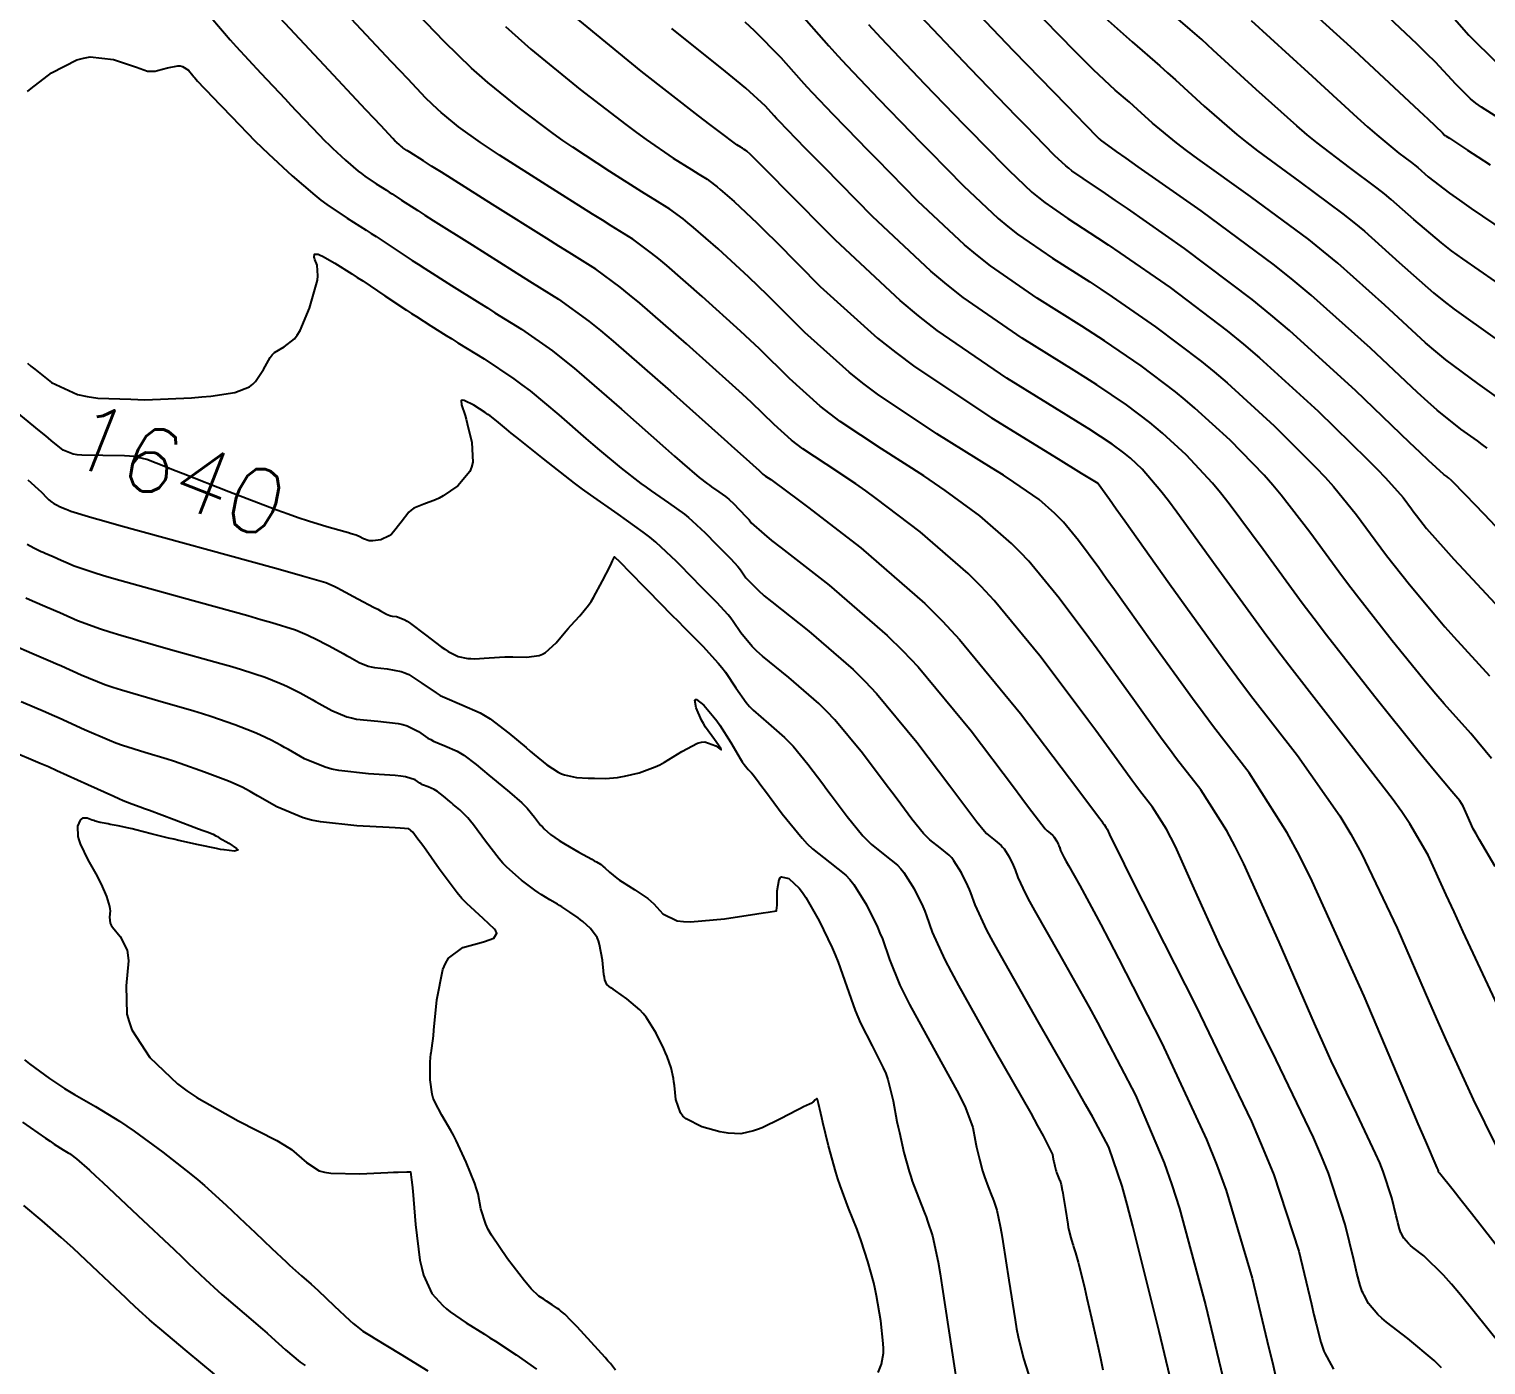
# Model space of a CAD drawing. Header units: metres. Extents: x 837117 to 838479, y 1189012 to 1191015.
# Drawn here: x 837577.7 to 837662.7, y 1189708.6 to 1189786.5 of the extents above; entities that cross this region are included whole.
import ezdxf

# ---------------------------------------------------------------- set-up
doc = ezdxf.new("R2010")
doc.units = ezdxf.units.M
doc.header["$LTSCALE"] = 0.3
doc.layers.add('COTAS 10', color=1, linetype='Continuous')
doc.layers.add('COTAS INT', color=252, linetype='Continuous')
doc.styles.get("Standard").update_dxf_attribs({"font": 'simplex.shx'})

msp = doc.modelspace()

# ---------------------------------------------------------------- linework, layer by layer
at = {"layer": 'COTAS 10'}
for points in [[(837663.963, 1189764.592), (837662.194, 1189765.849), (837660.316, 1189767.247), (837659.74, 1189767.724), (837659.139, 1189768.239), (837656.765, 1189770.421), (837654.022, 1189772.875), (837653.189, 1189773.562), (837652.324, 1189774.251), (837648.931, 1189776.765), (837645.862, 1189778.962), (837645.2, 1189779.452), (837644.621, 1189779.89), (837643.209, 1189781.043), (837642.342, 1189781.836), (837642.106, 1189782.047), (837641.872, 1189782.255), (837641.043, 1189782.972), (837639.777, 1189784.158), (837639.267, 1189784.66), (837638.688, 1189785.238), (837636.024, 1189787.953)], [(837663.79, 1189781.106), (837662.398, 1189781.972), (837662.072, 1189782.212), (837661.771, 1189782.452), (837660.899, 1189783.319), (837659.714, 1189784.591), (837659.216, 1189785.087), (837658.644, 1189785.645), (837655.965, 1189788.177)], [(837663.566, 1189709.737), (837661.172, 1189712.713), (837660.65, 1189713.328), (837660.19, 1189713.851), (837659.036, 1189714.987), (837658.398, 1189715.476), (837658.262, 1189715.593), (837658.145, 1189715.701), (837657.87, 1189716.023), (837657.735, 1189716.269), (837657.705, 1189716.329), (837657.679, 1189716.385), (837657.615, 1189716.559), (837657.522, 1189716.928), (837657.479, 1189717.109), (837657.427, 1189717.322), (837657.175, 1189718.375), (837656.676, 1189719.9), (837656.468, 1189720.411), (837656.231, 1189720.962), (837655.123, 1189723.27), (837653.637, 1189726.362), (837653.161, 1189727.406), (837652.657, 1189728.531), (837650.603, 1189733.27), (837648.54, 1189737.839), (837648.031, 1189738.856), (837647.549, 1189739.766), (837646.028, 1189742.155), (837644.616, 1189743.978), (837644.201, 1189744.531), (837643.776, 1189745.105), (837642.155, 1189747.349), (837640.456, 1189749.716), (837639.982, 1189750.367), (837639.506, 1189751.016), (837637.772, 1189753.343), (837635.999, 1189755.488), (837635.499, 1189756.022), (837634.994, 1189756.53), (837633.135, 1189758.149), (837631.108, 1189759.627), (837630.497, 1189760.047), (837629.865, 1189760.471), (837627.402, 1189762.039), (837624.996, 1189763.641), (837624.4, 1189764.087), (837623.833, 1189764.533), (837622.039, 1189766.15), (837620.287, 1189767.872), (837619.747, 1189768.384), (837619.183, 1189768.911), (837616.948, 1189770.94), (837614.873, 1189772.745), (837614.409, 1189773.132), (837613.993, 1189773.468), (837612.894, 1189774.273), (837611.641, 1189775.054), (837611.128, 1189775.375), (837610.544, 1189775.741), (837607.837, 1189777.445), (837605.12, 1189779.181), (837604.53, 1189779.568), (837604.011, 1189779.915), (837602.72, 1189780.829), (837601.924, 1189781.481), (837601.716, 1189781.663), (837601.514, 1189781.845), (837600.829, 1189782.506), (837599.764, 1189783.619), (837599.322, 1189784.085), (837598.817, 1189784.62), (837596.461, 1189787.123)], [(837662.984, 1189743.982), (837661.778, 1189745.444), (837660.227, 1189747.174), (837659.742, 1189747.741), (837659.232, 1189748.348), (837657.19, 1189750.857), (837655.115, 1189753.507), (837654.585, 1189754.202), (837654.074, 1189754.88), (837652.388, 1189757.19), (837650.727, 1189759.351), (837650.231, 1189759.934), (837649.72, 1189760.512), (837647.745, 1189762.547), (837645.685, 1189764.427), (837645.121, 1189764.906), (837644.558, 1189765.368), (837642.547, 1189766.887), (837640.405, 1189768.345), (837639.76, 1189768.768), (837639.092, 1189769.2), (837636.492, 1189770.831), (837633.752, 1189772.724), (837632.997, 1189773.322), (837632.243, 1189773.952), (837629.53, 1189776.492), (837627.126, 1189778.938), (837626.567, 1189779.508), (837626.053, 1189780.033), (837624.581, 1189781.542), (837623.402, 1189782.785), (837623.073, 1189783.142), (837622.743, 1189783.505), (837621.542, 1189784.859), (837619.995, 1189786.426), (837619.447, 1189786.923)], [(837645.051, 1189704.472), (837643.593, 1189710.563), (837642.073, 1189716.709), (837641.738, 1189717.971), (837641.44, 1189719.042), (837640.672, 1189721.32), (837639.722, 1189723.067), (837639.309, 1189723.802), (837638.831, 1189724.647), (837636.563, 1189728.608), (837634.358, 1189732.501), (837633.92, 1189733.302), (837633.556, 1189733.984), (837632.863, 1189735.449), (837632.617, 1189736.153), (837632.535, 1189736.355), (837632.446, 1189736.56), (837632.075, 1189737.326), (837631.632, 1189738.027), (837631.498, 1189738.191), (837631.359, 1189738.342), (837630.816, 1189738.779), (837630.215, 1189739.249), (837630.04, 1189739.42), (837629.861, 1189739.61), (837629.181, 1189740.443), (837628.308, 1189741.614), (837628.007, 1189742.016), (837627.68, 1189742.451), (837626.286, 1189744.303), (837624.676, 1189746.241), (837624.214, 1189746.73), (837623.744, 1189747.199), (837621.987, 1189748.719), (837620.462, 1189749.962), (837620.138, 1189750.254), (837619.858, 1189750.525), (837619.201, 1189751.319), (837618.755, 1189751.984), (837618.607, 1189752.175), (837618.448, 1189752.368), (837617.788, 1189753.086), (837616.983, 1189753.9), (837616.734, 1189754.153), (837616.473, 1189754.419), (837615.436, 1189755.479), (837614.239, 1189756.597), (837613.878, 1189756.898), (837613.503, 1189757.195), (837612.041, 1189758.241), (837610.431, 1189759.356), (837609.963, 1189759.698), (837609.485, 1189760.054), (837607.677, 1189761.457), (837606.12, 1189762.708), (837605.799, 1189762.968), (837605.526, 1189763.189), (837604.941, 1189763.677), (837604.573, 1189763.964), (837604.437, 1189764.059), (837604.287, 1189764.161), (837603.621, 1189764.585), (837603.047, 1189764.872), (837602.954, 1189764.888), (837602.889, 1189764.876), (837602.894, 1189764.604), (837603.105, 1189763.993), (837603.17, 1189763.769), (837603.238, 1189763.519), (837603.507, 1189762.418), (837603.558, 1189761.265), (837603.488, 1189760.984), (837603.381, 1189760.719), (837602.693, 1189759.899), (837601.825, 1189759.301), (837601.605, 1189759.175), (837601.393, 1189759.067), (837600.704, 1189758.822), (837600.115, 1189758.582), (837599.967, 1189758.477), (837599.826, 1189758.355), (837599.372, 1189757.776), (837598.942, 1189757.2), (837598.817, 1189757.079), (837598.688, 1189756.976), (837598.201, 1189756.745), (837597.737, 1189756.68), (837597.623, 1189756.681), (837597.515, 1189756.69), (837597.178, 1189756.795), (837596.933, 1189756.926), (837596.883, 1189756.952), (837596.84, 1189756.974), (837596.751, 1189757.017), (837596.465, 1189757.098), (837596.299, 1189757.144), (837596.094, 1189757.201), (837595.04, 1189757.49), (837593.973, 1189757.831), (837593.372, 1189758.022), (837592.781, 1189758.231), (837592.134, 1189758.467), (837589.329, 1189759.543), (837586.665, 1189760.593), (837586.107, 1189760.813), (837585.627, 1189761.001), (837584.54, 1189761.424), (837583.794, 1189761.593), (837583.528, 1189761.621), (837583.236, 1189761.642), (837581.969, 1189761.651), (837580.742, 1189761.673), (837580.476, 1189761.703), (837580.242, 1189761.743), (837579.663, 1189761.97), (837578.956, 1189762.541), (837578.642, 1189762.797), (837578.276, 1189763.096), (837576.525, 1189764.53)], [(837611.894, 1189708.323), (837611.584, 1189708.703), (837611.442, 1189708.867), (837611.275, 1189709.057), (837610.467, 1189709.953), (837609.641, 1189710.848), (837609.463, 1189711.037), (837609.307, 1189711.2), (837608.925, 1189711.575), (837608.668, 1189711.787), (837608.59, 1189711.847), (837608.509, 1189711.908), (837608.192, 1189712.131), (837607.868, 1189712.346), (837607.783, 1189712.401), (837607.699, 1189712.454), (837607.413, 1189712.631), (837606.966, 1189713.065), (837606.782, 1189713.28), (837606.571, 1189713.536), (837605.588, 1189714.806), (837604.648, 1189716.19), (837604.463, 1189716.519), (837604.311, 1189716.825), (837604.037, 1189717.731), (837603.869, 1189718.606), (837603.785, 1189718.891), (837603.684, 1189719.196), (837603.181, 1189720.452), (837602.591, 1189721.709), (837602.434, 1189722.014), (837602.28, 1189722.301), (837601.75, 1189723.181), (837601.336, 1189723.961), (837601.256, 1189724.185), (837601.192, 1189724.411), (837601.082, 1189725.256), (837601.077, 1189725.982), (837601.077, 1189726.134), (837601.078, 1189726.265), (837601.09, 1189726.562), (837601.11, 1189726.721), (837601.117, 1189726.765), (837601.125, 1189726.809), (837601.158, 1189726.969), (837601.227, 1189727.517), (837601.258, 1189727.806), (837601.293, 1189728.154), (837601.464, 1189729.907), (837601.819, 1189731.678), (837601.971, 1189732.038), (837602.146, 1189732.341), (837602.971, 1189732.965), (837603.842, 1189733.204), (837604.047, 1189733.265), (837604.235, 1189733.324), (837604.783, 1189733.516), (837604.957, 1189733.797), (837604.911, 1189733.912), (837604.823, 1189734.043), (837604.162, 1189734.649), (837603.203, 1189735.526), (837602.926, 1189735.828), (837602.645, 1189736.155), (837601.59, 1189737.55), (837600.694, 1189738.828), (837600.513, 1189739.081), (837600.361, 1189739.292), (837600.056, 1189739.691), (837599.951, 1189739.791), (837599.926, 1189739.813), (837599.903, 1189739.832), (837599.833, 1189739.88), (837599.332, 1189739.925), (837599.037, 1189739.943), (837598.674, 1189739.963), (837596.8, 1189740.054), (837594.675, 1189740.29), (837594.155, 1189740.4), (837593.663, 1189740.531), (837592.133, 1189741.168), (837591.007, 1189741.81), (837590.771, 1189741.944), (837590.568, 1189742.059), (837590.106, 1189742.316), (837589.619, 1189742.532), (837589.399, 1189742.621), (837589.143, 1189742.722), (837587.912, 1189743.194), (837586.484, 1189743.706), (837586.103, 1189743.834), (837585.728, 1189743.955), (837584.428, 1189744.34), (837583.122, 1189744.753), (837582.744, 1189744.891), (837582.358, 1189745.04), (837580.907, 1189745.663), (837579.429, 1189746.333), (837579.027, 1189746.51), (837578.627, 1189746.685), (837577.209, 1189747.286)]]:
    msp.add_lwpolyline(points, dxfattribs=at)
at = {"layer": 'COTAS INT'}
for points in [[(837662.73, 1189762.08), (837662.448, 1189762.302), (837662.17, 1189762.514), (837661.201, 1189763.203), (837659.819, 1189764.308), (837659.281, 1189764.783), (837658.674, 1189765.332), (837655.922, 1189767.923), (837652.464, 1189771.017), (837651.413, 1189771.883), (837650.322, 1189772.752), (837646.044, 1189775.922), (837642.382, 1189778.499), (837641.679, 1189778.995), (837641.111, 1189779.397), (837640.182, 1189780.059), (837640.133, 1189780.104), (837640.119, 1189780.116), (837640.106, 1189780.128), (837640.059, 1189780.168), (837639.275, 1189780.969), (837638.797, 1189781.46), (837638.205, 1189782.068), (837635.128, 1189785.237), (837631.41, 1189789.145)], [(837664.179, 1189771.143), (837661.31, 1189773.126), (837660.658, 1189773.604), (837660.068, 1189774.052), (837658.452, 1189775.417), (837657.14, 1189776.591), (837656.741, 1189776.919), (837656.327, 1189777.249), (837654.703, 1189778.452), (837652.821, 1189779.889), (837652.243, 1189780.366), (837651.641, 1189780.878), (837649.263, 1189783.012), (837646.761, 1189785.301), (837646.081, 1189785.91), (837645.405, 1189786.508), (837643.012, 1189788.581)], [(837651.055, 1189788.881), (837654.98, 1189785.294), (837658.161, 1189782.33), (837658.777, 1189781.754), (837659.277, 1189781.284), (837660.127, 1189780.47), (837660.251, 1189780.347), (837660.293, 1189780.313), (837660.34, 1189780.279), (837660.537, 1189780.157), (837661.597, 1189779.47), (837662.187, 1189779.08), (837662.906, 1189778.604)], [(837622.438, 1189787.684), (837624.337, 1189785.542), (837624.859, 1189784.969), (837625.379, 1189784.405), (837627.244, 1189782.438), (837629.13, 1189780.501), (837629.664, 1189779.955), (837630.202, 1189779.405), (837632.188, 1189777.382), (837634.212, 1189775.487), (837634.774, 1189775.017), (837635.338, 1189774.571), (837637.382, 1189773.158), (837639.551, 1189771.781), (837640.193, 1189771.357), (837640.854, 1189770.915), (837643.391, 1189769.167), (837646.068, 1189767.145), (837646.816, 1189766.53), (837647.568, 1189765.892), (837650.31, 1189763.391), (837652.728, 1189760.979), (837653.276, 1189760.397), (837653.77, 1189759.853), (837655.116, 1189758.197), (837656.198, 1189756.715), (837656.526, 1189756.28), (837656.866, 1189755.834), (837658.197, 1189754.134), (837659.774, 1189752.241), (837660.269, 1189751.674), (837660.789, 1189751.088), (837662.878, 1189748.815)], [(837665.529, 1189755.08), (837662.575, 1189758.211), (837661.995, 1189758.822), (837661.519, 1189759.323), (837660.657, 1189760.208), (837660.474, 1189760.361), (837660.425, 1189760.4), (837660.377, 1189760.436), (837660.208, 1189760.556), (837659.322, 1189761.369), (837658.822, 1189761.843), (837658.21, 1189762.425), (837655.078, 1189765.425), (837651.199, 1189768.952), (837650.117, 1189769.866), (837649.031, 1189770.753), (837645.078, 1189773.727), (837641.751, 1189776.056), (837641.06, 1189776.534), (837640.469, 1189776.941), (837639.163, 1189777.812), (837638.509, 1189778.264), (837638.329, 1189778.407), (837638.149, 1189778.557), (837637.502, 1189779.163), (837636.353, 1189780.339), (837635.857, 1189780.849), (837635.284, 1189781.438), (837632.571, 1189784.231), (837629.334, 1189787.643)], [(837660.151, 1189787.898), (837661.671, 1189786.167), (837663.291, 1189784.557)], [(837588.042, 1189787.494), (837589.073, 1189786.283), (837589.405, 1189785.908), (837589.757, 1189785.516), (837591.195, 1189783.958), (837592.608, 1189782.455), (837592.944, 1189782.098), (837593.256, 1189781.767), (837594.185, 1189780.785), (837594.955, 1189779.996), (837595.167, 1189779.787), (837595.379, 1189779.582), (837596.14, 1189778.875), (837596.874, 1189778.25), (837597.068, 1189778.098), (837597.259, 1189777.954), (837597.915, 1189777.508), (837598.527, 1189777.125), (837598.69, 1189777.022), (837598.849, 1189776.919), (837599.401, 1189776.556), (837600.356, 1189775.938), (837600.77, 1189775.674), (837601.248, 1189775.37), (837603.514, 1189773.937), (837605.924, 1189772.423), (837606.492, 1189772.067), (837607.018, 1189771.738), (837608.561, 1189770.782), (837610.331, 1189769.486), (837611, 1189768.944), (837611.746, 1189768.322), (837615.088, 1189765.415), (837618.221, 1189762.62), (837618.836, 1189762.069), (837619.342, 1189761.615), (837620.258, 1189760.779), (837620.485, 1189760.574), (837620.557, 1189760.518), (837620.633, 1189760.461), (837620.937, 1189760.258), (837621.945, 1189759.525), (837622.464, 1189759.134), (837623.086, 1189758.662), (837626.201, 1189756.279), (837629.937, 1189753.025), (837630.952, 1189752.004), (837631.958, 1189750.93), (837635.521, 1189746.619), (837638.364, 1189742.848), (837638.916, 1189742.115), (837639.365, 1189741.517), (837640.141, 1189740.481), (837640.247, 1189740.334), (837640.275, 1189740.296), (837640.302, 1189740.26), (837640.394, 1189740.141), (837640.494, 1189739.985), (837640.525, 1189739.925), (837640.559, 1189739.859), (837640.694, 1189739.56), (837641.557, 1189737.817), (837642.05, 1189736.84), (837642.653, 1189735.648), (837645.745, 1189729.56), (837648.983, 1189722.811), (837649.677, 1189721.203), (837650.283, 1189719.708), (837651.742, 1189715.25), (837652.479, 1189712.173), (837652.63, 1189711.548), (837652.758, 1189711.022), (837653.029, 1189709.941), (837653.216, 1189709.434), (837653.292, 1189709.269), (837653.378, 1189709.095), (837653.774, 1189708.376)], [(837660.076, 1189708.445), (837659.637, 1189708.879), (837658.109, 1189710.166), (837656.857, 1189711.126), (837656.592, 1189711.355), (837656.361, 1189711.567), (837655.822, 1189712.2), (837655.556, 1189712.682), (837655.499, 1189712.799), (837655.448, 1189712.91), (837655.322, 1189713.25), (837655.14, 1189713.975), (837655.054, 1189714.328), (837654.953, 1189714.748), (837654.459, 1189716.813), (837653.48, 1189719.804), (837653.073, 1189720.807), (837652.607, 1189721.886), (837650.434, 1189726.415), (837648.145, 1189731.005), (837647.606, 1189732.123), (837647.107, 1189733.174), (837645.648, 1189736.415), (837644.55, 1189738.849), (837644.278, 1189739.391), (837644.021, 1189739.875), (837643.211, 1189741.148), (837642.459, 1189742.119), (837642.238, 1189742.414), (837642.011, 1189742.719), (837641.148, 1189743.915), (837639.911, 1189745.617), (837639.449, 1189746.241), (837638.935, 1189746.932), (837636.647, 1189749.981), (837633.979, 1189753.209), (837633.225, 1189754.013), (837632.465, 1189754.777), (837629.668, 1189757.214), (837627.097, 1189759.145), (837626.48, 1189759.591), (837625.905, 1189759.998), (837624.17, 1189761.149), (837622.814, 1189762.051), (837622.478, 1189762.302), (837622.159, 1189762.553), (837621.149, 1189763.465), (837619.815, 1189764.743), (837619.292, 1189765.226), (837618.702, 1189765.765), (837616.018, 1189768.177), (837613.309, 1189770.534), (837612.704, 1189771.038), (837612.162, 1189771.477), (837610.728, 1189772.527), (837609.183, 1189773.489), (837608.571, 1189773.872), (837607.879, 1189774.306), (837604.717, 1189776.295), (837601.736, 1189778.174), (837601.159, 1189778.539), (837600.689, 1189778.836), (837599.886, 1189779.345), (837599.781, 1189779.414), (837599.751, 1189779.433), (837599.72, 1189779.453), (837599.603, 1189779.526), (837599.478, 1189779.611), (837599.442, 1189779.638), (837599.405, 1189779.667), (837599.266, 1189779.786), (837599.121, 1189779.92), (837599.08, 1189779.959), (837599.04, 1189779.999), (837598.893, 1189780.149), (837598.189, 1189780.898), (837597.797, 1189781.316), (837597.319, 1189781.824), (837594.881, 1189784.419), (837592.327, 1189787.161)], [(837664.934, 1189713.474), (837661.821, 1189717.45), (837661.224, 1189718.211), (837660.743, 1189718.823), (837659.963, 1189719.807), (837659.938, 1189719.826), (837659.933, 1189719.83), (837659.929, 1189719.835), (837659.918, 1189719.847), (837659.911, 1189719.861), (837659.908, 1189719.868), (837659.905, 1189719.882), (837659.903, 1189719.889), (837659.901, 1189719.897), (837659.891, 1189719.938), (837659.872, 1189719.996), (837659.864, 1189720.016), (837659.855, 1189720.037), (837659.812, 1189720.126), (837659.13, 1189721.719), (837658.717, 1189722.689), (837658.207, 1189723.888), (837655.557, 1189730.126), (837652.531, 1189736.83), (837651.784, 1189738.322), (837651.076, 1189739.657), (837648.845, 1189743.162), (837646.773, 1189745.837), (837646.164, 1189746.649), (837645.54, 1189747.49), (837643.162, 1189750.783), (837641.001, 1189753.816), (837640.515, 1189754.494), (837640.077, 1189755.1), (837638.897, 1189756.705), (837638.02, 1189757.767), (837637.772, 1189758.031), (837637.522, 1189758.283), (837636.602, 1189759.084), (837635.119, 1189760.11), (837634.514, 1189760.503), (837633.825, 1189760.944), (837630.635, 1189762.93), (837627.178, 1189765.231), (837626.321, 1189765.871), (837625.507, 1189766.512), (837622.93, 1189768.836), (837620.759, 1189771.001), (837620.202, 1189771.541), (837619.664, 1189772.056), (837617.879, 1189773.702), (837616.436, 1189774.957), (837616.114, 1189775.226), (837615.825, 1189775.46), (837615.06, 1189776.019), (837614.189, 1189776.562), (837613.833, 1189776.785), (837613.427, 1189777.04), (837611.545, 1189778.224), (837609.394, 1189779.636), (837608.819, 1189780.034), (837608.252, 1189780.436), (837606.276, 1189781.912), (837604.439, 1189783.417), (837603.959, 1189783.836), (837603.492, 1189784.256), (837601.912, 1189785.783), (837600.308, 1189787.442)], [(837605.471, 1189786.668), (837606.202, 1189786.009), (837606.953, 1189785.353), (837609.831, 1189782.996), (837612.492, 1189780.956), (837613.107, 1189780.5), (837613.668, 1189780.09), (837615.253, 1189779.003), (837616.31, 1189778.338), (837616.538, 1189778.195), (837616.738, 1189778.07), (837617.227, 1189777.765), (837617.656, 1189777.451), (837617.818, 1189777.32), (837617.999, 1189777.169), (837618.809, 1189776.464), (837620.145, 1189775.201), (837620.657, 1189774.699), (837621.232, 1189774.13), (837623.82, 1189771.522), (837627.174, 1189768.496), (837628.23, 1189767.663), (837629.342, 1189766.832), (837633.82, 1189763.849), (837637.715, 1189761.459), (837639.059, 1189760.634), (837640.017, 1189760.046), (837640.03, 1189760.036), (837640.034, 1189760.032), (837640.038, 1189760.029), (837640.051, 1189760.017), (837640.696, 1189759.112), (837641.098, 1189758.547), (837641.597, 1189757.844), (837644.204, 1189754.169), (837647.317, 1189749.858), (837648.136, 1189748.754), (837648.935, 1189747.689), (837651.662, 1189744.169), (837654.14, 1189740.638), (837654.782, 1189739.566), (837655.405, 1189738.453), (837657.493, 1189734.094), (837659.366, 1189729.746), (837659.853, 1189728.641), (837660.326, 1189727.578), (837661.918, 1189724.094), (837663.258, 1189721.375)], [(837663.916, 1189728.358), (837661.343, 1189733.874), (837660.805, 1189735.037), (837660.343, 1189736.043), (837659.303, 1189738.358), (837658.231, 1189740.186), (837657.749, 1189740.884), (837657.185, 1189741.664), (837654.479, 1189745.176), (837651.356, 1189749.176), (837650.529, 1189750.264), (837649.719, 1189751.344), (837646.932, 1189755.176), (837644.64, 1189758.346), (837644.143, 1189759.009), (837643.704, 1189759.579), (837642.616, 1189760.86), (837641.92, 1189761.495), (837641.729, 1189761.657), (837641.54, 1189761.813), (837640.86, 1189762.326), (837639.507, 1189763.205), (837638.893, 1189763.591), (837638.174, 1189764.04), (837634.711, 1189766.176), (837630.657, 1189768.954), (837629.566, 1189769.807), (837628.488, 1189770.696), (837624.711, 1189774.208), (837621.704, 1189777.258), (837621.113, 1189777.856), (837620.626, 1189778.347), (837619.739, 1189779.227), (837619.562, 1189779.381), (837619.523, 1189779.414), (837619.487, 1189779.442), (837619.393, 1189779.511), (837619.286, 1189779.578), (837619.243, 1189779.605), (837619.193, 1189779.636), (837618.962, 1189779.782), (837617.942, 1189780.545), (837617.395, 1189780.965), (837616.733, 1189781.477), (837613.387, 1189784.079), (837609.468, 1189787.289)], [(837626.645, 1189786.796), (837627.357, 1189786.024), (837629.907, 1189783.335), (837632.207, 1189780.97), (837632.76, 1189780.402), (837633.278, 1189779.872), (837634.845, 1189778.272), (837636.181, 1189777.022), (837636.552, 1189776.712), (837636.924, 1189776.418), (837638.272, 1189775.485), (837640.01, 1189774.361), (837640.627, 1189773.946), (837641.303, 1189773.485), (837644.235, 1189771.447), (837647.577, 1189768.922), (837648.512, 1189768.155), (837649.451, 1189767.358), (837652.875, 1189764.235), (837655.736, 1189761.446), (837656.32, 1189760.86), (837656.814, 1189760.355), (837657.845, 1189759.204), (837658.322, 1189758.55), (837658.467, 1189758.358), (837658.617, 1189758.161), (837659.204, 1189757.411), (837660.316, 1189756.134), (837660.796, 1189755.606), (837661.351, 1189755.001), (837663.979, 1189752.186)], [(837640.278, 1189787.347), (837642.028, 1189785.776), (837643.639, 1189784.381), (837644.093, 1189783.979), (837644.552, 1189783.568), (837646.236, 1189782.028), (837648.131, 1189780.384), (837648.722, 1189779.909), (837649.341, 1189779.426), (837651.817, 1189777.609), (837654.325, 1189775.75), (837654.965, 1189775.24), (837655.581, 1189774.733), (837657.609, 1189772.919), (837659.603, 1189771.145), (837660.199, 1189770.664), (837660.813, 1189770.186), (837663.186, 1189768.496)], [(837648.97, 1189787.033), (837652.29, 1189783.996), (837655.151, 1189781.371), (837655.764, 1189780.823), (837656.3, 1189780.352), (837657.59, 1189779.296), (837658.329, 1189778.748), (837658.517, 1189778.598), (837658.698, 1189778.449), (837659.296, 1189777.914), (837660.532, 1189776.959), (837661.117, 1189776.545), (837661.806, 1189776.065), (837665.171, 1189773.79)], [(837663.205, 1189737.688), (837662.279, 1189739.248), (837662.087, 1189739.591), (837661.924, 1189739.896), (837661.57, 1189740.677), (837661.33, 1189741.214), (837661.239, 1189741.364), (837661.136, 1189741.516), (837660.677, 1189742.073), (837659.665, 1189743.26), (837659.215, 1189743.809), (837658.691, 1189744.454), (837656.183, 1189747.579), (837653.364, 1189751.18), (837652.644, 1189752.124), (837651.95, 1189753.045), (837649.66, 1189756.183), (837647.684, 1189758.848), (837647.187, 1189759.472), (837646.712, 1189760.046), (837645.181, 1189761.704), (837643.803, 1189762.961), (837643.425, 1189763.281), (837643.049, 1189763.59), (837641.704, 1189764.606), (837639.956, 1189765.775), (837639.326, 1189766.18), (837638.633, 1189766.62), (837635.601, 1189768.503), (837632.167, 1189770.878), (837631.22, 1189771.627), (837630.274, 1189772.417), (837626.873, 1189775.601), (837624.051, 1189778.471), (837623.47, 1189779.062), (837622.976, 1189779.564), (837621.918, 1189780.645), (837621.424, 1189781.166), (837621.286, 1189781.315), (837621.148, 1189781.467), (837620.645, 1189782.034), (837619.497, 1189783.081), (837618.952, 1189783.535), (837618.308, 1189784.06), (837615.163, 1189786.551)], [(837577.575, 1189782.88), (837577.788, 1189783.071), (837578.977, 1189783.967), (837580.459, 1189784.729), (837580.856, 1189784.837), (837581.246, 1189784.899), (837582.607, 1189784.747), (837583.716, 1189784.374), (837583.947, 1189784.296), (837584.146, 1189784.229), (837584.591, 1189784.081), (837584.909, 1189784.063), (837585.028, 1189784.079), (837585.161, 1189784.104), (837585.751, 1189784.27), (837586.351, 1189784.384), (837586.489, 1189784.377), (837586.615, 1189784.352), (837586.972, 1189784.123), (837587.223, 1189783.821), (837587.283, 1189783.75), (837587.34, 1189783.685), (837587.509, 1189783.496), (837587.897, 1189783.085), (837588.092, 1189782.88), (837588.324, 1189782.635), (837589.476, 1189781.42), (837590.87, 1189779.993), (837591.254, 1189779.615), (837591.637, 1189779.244), (837593.015, 1189777.963), (837594.343, 1189776.834), (837594.694, 1189776.558), (837595.039, 1189776.297), (837596.227, 1189775.49), (837597.334, 1189774.798), (837597.629, 1189774.61), (837597.918, 1189774.424), (837598.917, 1189773.767), (837600.024, 1189773.039), (837600.381, 1189772.808), (837600.76, 1189772.565), (837602.311, 1189771.58), (837603.968, 1189770.54), (837604.414, 1189770.262), (837604.854, 1189769.988), (837606.395, 1189769.036), (837608.204, 1189767.757), (837608.813, 1189767.279), (837609.47, 1189766.745), (837612.23, 1189764.369), (837614.792, 1189762.096), (837615.323, 1189761.629), (837615.777, 1189761.232), (837616.772, 1189760.382), (837617.245, 1189760.014), (837617.37, 1189759.921), (837617.493, 1189759.831), (837617.915, 1189759.539), (837618.298, 1189759.265), (837618.396, 1189759.187), (837618.491, 1189759.108), (837618.804, 1189758.816), (837619.076, 1189758.538), (837619.144, 1189758.468), (837619.21, 1189758.402), (837619.42, 1189758.188), (837619.594, 1189758), (837619.635, 1189757.95), (837619.674, 1189757.9), (837619.791, 1189757.726), (837620.551, 1189757.066), (837620.995, 1189756.71), (837621.54, 1189756.279), (837624.355, 1189754.098), (837627.739, 1189751.169), (837628.643, 1189750.267), (837629.534, 1189749.325), (837632.634, 1189745.593), (837635.095, 1189742.329), (837635.583, 1189741.681), (837635.987, 1189741.145), (837636.747, 1189740.133), (837636.951, 1189739.883), (837637.005, 1189739.826), (837637.058, 1189739.774), (837637.238, 1189739.633), (837637.402, 1189739.502), (837637.444, 1189739.456), (837637.484, 1189739.407), (837637.617, 1189739.196), (837637.729, 1189738.966), (837637.755, 1189738.904), (837637.78, 1189738.843), (837637.854, 1189738.632), (837638.062, 1189738.191), (837638.172, 1189737.986), (837638.304, 1189737.745), (837638.967, 1189736.574), (837640.194, 1189734.311), (837640.682, 1189733.381), (837641.234, 1189732.32), (837643.761, 1189727.39), (837646.36, 1189721.768), (837646.957, 1189720.27), (837647.502, 1189718.797), (837649.026, 1189713.688), (837650.005, 1189709.599), (837650.206, 1189708.768), (837650.376, 1189708.068)], [(837577.576, 1189767.034), (837577.781, 1189766.869), (837578.007, 1189766.689), (837578.988, 1189765.91), (837580.497, 1189765.221), (837581.056, 1189765.098), (837581.676, 1189765.004), (837583.607, 1189764.936), (837584.421, 1189764.907), (837587.14, 1189765.028), (837587.743, 1189765.072), (837588.28, 1189765.119), (837589.679, 1189765.324), (837590.527, 1189765.672), (837590.718, 1189765.81), (837590.889, 1189765.966), (837591.346, 1189766.677), (837591.733, 1189767.382), (837591.86, 1189767.534), (837591.996, 1189767.666), (837592.559, 1189767.989), (837593.162, 1189768.458), (837593.323, 1189768.684), (837593.482, 1189768.951), (837594.035, 1189770.26), (837594.431, 1189771.604), (837594.491, 1189771.893), (837594.529, 1189772.146), (837594.487, 1189772.757), (837594.35, 1189773.085), (837594.329, 1189773.159), (837594.314, 1189773.225), (837594.32, 1189773.402), (837594.535, 1189773.398), (837594.653, 1189773.351), (837594.795, 1189773.283), (837595.518, 1189772.869), (837596.504, 1189772.247), (837596.813, 1189772.048), (837597.136, 1189771.837), (837598.432, 1189770.979), (837599.691, 1189770.141), (837599.992, 1189769.943), (837600.271, 1189769.76), (837601.108, 1189769.222), (837602.013, 1189768.657), (837602.336, 1189768.457), (837602.689, 1189768.238), (837604.228, 1189767.29), (837605.957, 1189766.137), (837606.43, 1189765.789), (837606.902, 1189765.428), (837608.585, 1189764.023), (837610.159, 1189762.643), (837610.561, 1189762.298), (837610.948, 1189761.97), (837612.224, 1189760.92), (837613.365, 1189760.034), (837613.667, 1189759.809), (837613.962, 1189759.594), (837614.978, 1189758.89), (837615.901, 1189758.23), (837616.137, 1189758.042), (837616.365, 1189757.852), (837617.12, 1189757.148), (837617.774, 1189756.478), (837617.939, 1189756.311), (837618.096, 1189756.151), (837618.604, 1189755.637), (837619.021, 1189755.184), (837619.121, 1189755.062), (837619.214, 1189754.942), (837619.496, 1189754.522), (837620.204, 1189753.796), (837620.567, 1189753.482), (837621.001, 1189753.121), (837623.171, 1189751.409), (837625.741, 1189749.184), (837626.429, 1189748.499), (837627.105, 1189747.783), (837629.46, 1189744.948), (837631.388, 1189742.39), (837631.795, 1189741.848), (837632.148, 1189741.379), (837632.964, 1189740.288), (837633.406, 1189739.746), (837633.522, 1189739.623), (837633.636, 1189739.511), (837634.027, 1189739.206), (837634.38, 1189738.922), (837634.471, 1189738.824), (837634.558, 1189738.717), (837634.846, 1189738.261), (837635.087, 1189737.763), (837635.145, 1189737.63), (837635.199, 1189737.498), (837635.359, 1189737.04), (837635.809, 1189736.088), (837636.046, 1189735.644), (837636.331, 1189735.123), (837637.765, 1189732.591), (837639.512, 1189729.479), (837639.995, 1189728.592), (837640.478, 1189727.693), (837642.216, 1189724.355), (837643.9, 1189720.405), (837644.348, 1189719.12), (837644.787, 1189717.753), (837646.31, 1189712.126), (837647.531, 1189707.024)], [(837577.607, 1189760.24), (837578.399, 1189759.516), (837578.703, 1189759.197), (837578.771, 1189759.13), (837578.832, 1189759.072), (837578.996, 1189758.94), (837579.118, 1189758.868), (837579.153, 1189758.848), (837579.188, 1189758.829), (837579.32, 1189758.758), (837579.458, 1189758.69), (837579.498, 1189758.671), (837579.539, 1189758.653), (837579.69, 1189758.587), (837579.847, 1189758.521), (837579.937, 1189758.481), (837580.101, 1189758.407), (837581.328, 1189758.046), (837582.042, 1189757.846), (837582.919, 1189757.602), (837591.994, 1189755.106), (837592.89, 1189754.857), (837593.629, 1189754.65), (837594.984, 1189754.252), (837595.469, 1189754.033), (837595.66, 1189753.938), (837595.876, 1189753.828), (837596.861, 1189753.308), (837597.814, 1189752.794), (837598.01, 1189752.688), (837598.177, 1189752.597), (837598.532, 1189752.401), (837598.721, 1189752.324), (837598.782, 1189752.308), (837598.847, 1189752.294), (837599.116, 1189752.265), (837599.552, 1189752.093), (837599.723, 1189751.989), (837599.917, 1189751.862), (837600.796, 1189751.197), (837601.71, 1189750.504), (837601.925, 1189750.358), (837602.123, 1189750.231), (837602.701, 1189749.94), (837603.264, 1189749.828), (837603.453, 1189749.815), (837603.656, 1189749.809), (837604.509, 1189749.852), (837605.42, 1189749.916), (837605.659, 1189749.923), (837605.894, 1189749.926), (837606.697, 1189749.897), (837607.428, 1189749.99), (837607.617, 1189750.068), (837607.801, 1189750.17), (837608.417, 1189750.731), (837608.981, 1189751.405), (837609.133, 1189751.579), (837609.282, 1189751.747), (837609.804, 1189752.308), (837610.316, 1189752.939), (837610.46, 1189753.152), (837610.605, 1189753.381), (837611.133, 1189754.345), (837611.565, 1189755.21), (837611.648, 1189755.377), (837611.716, 1189755.513), (837611.83, 1189755.74), (837612.135, 1189755.454), (837612.323, 1189755.267), (837612.555, 1189755.032), (837613.77, 1189753.793), (837615.178, 1189752.352), (837615.533, 1189751.991), (837615.872, 1189751.646), (837616.971, 1189750.534), (837617.876, 1189749.551), (837618.093, 1189749.287), (837618.296, 1189749.027), (837618.907, 1189748.115), (837619.511, 1189747.255), (837619.71, 1189747.027), (837619.923, 1189746.803), (837620.803, 1189746.03), (837621.747, 1189745.213), (837621.999, 1189744.962), (837622.247, 1189744.699), (837623.112, 1189743.658), (837623.973, 1189742.512), (837624.219, 1189742.183), (837624.469, 1189741.849), (837625.398, 1189740.599), (837626.315, 1189739.473), (837626.557, 1189739.218), (837626.794, 1189738.986), (837627.605, 1189738.353), (837628.338, 1189737.763), (837628.525, 1189737.559), (837628.706, 1189737.337), (837629.305, 1189736.391), (837629.805, 1189735.357), (837629.925, 1189735.081), (837630.036, 1189734.808), (837630.368, 1189733.858), (837631.097, 1189732.238), (837631.459, 1189731.543), (837631.889, 1189730.741), (837634.02, 1189726.955), (837636.105, 1189723.297), (837636.507, 1189722.576), (837636.833, 1189721.981), (837637.375, 1189720.888), (837637.424, 1189720.623), (837637.439, 1189720.55), (837637.454, 1189720.478), (837637.514, 1189720.222), (837637.58, 1189719.979), (837637.6, 1189719.916), (837637.62, 1189719.854), (837637.699, 1189719.645), (837637.777, 1189719.449), (837637.797, 1189719.396), (837637.816, 1189719.342), (837637.879, 1189719.153), (837637.952, 1189718.813), (837637.978, 1189718.665), (837638.007, 1189718.494), (837638.131, 1189717.68), (837638.264, 1189716.839), (837638.298, 1189716.651), (837638.332, 1189716.482), (837638.445, 1189716.031), (837638.551, 1189715.701), (837638.581, 1189715.608), (837638.611, 1189715.514), (837638.72, 1189715.169), (837638.841, 1189714.755), (837638.878, 1189714.617), (837638.917, 1189714.469), (837639.069, 1189713.852), (837639.259, 1189713.053), (837639.321, 1189712.79), (837639.387, 1189712.509), (837639.661, 1189711.346), (837640.042, 1189709.642), (837640.176, 1189709.021), (837640.322, 1189708.336)], [(837577.565, 1189756.486), (837577.959, 1189756.275), (837578.375, 1189756.069), (837578.495, 1189756.013), (837578.616, 1189755.958), (837579.07, 1189755.762), (837579.542, 1189755.562), (837579.81, 1189755.444), (837580.302, 1189755.221), (837581.585, 1189754.795), (837582.218, 1189754.607), (837582.97, 1189754.39), (837586.688, 1189753.354), (837590.427, 1189752.319), (837591.194, 1189752.101), (837591.843, 1189751.914), (837593.216, 1189751.488), (837593.888, 1189751.205), (837594.095, 1189751.109), (837594.312, 1189751.004), (837595.172, 1189750.56), (837596.003, 1189750.11), (837596.2, 1189750.002), (837596.384, 1189749.9), (837596.932, 1189749.593), (837597.461, 1189749.375), (837597.633, 1189749.331), (837597.816, 1189749.292), (837598.568, 1189749.211), (837599.38, 1189749.06), (837599.6, 1189748.978), (837599.819, 1189748.879), (837600.595, 1189748.377), (837601.417, 1189747.811), (837601.665, 1189747.671), (837601.921, 1189747.539), (837602.921, 1189747.127), (837603.984, 1189746.652), (837604.281, 1189746.482), (837604.578, 1189746.294), (837605.661, 1189745.475), (837606.664, 1189744.625), (837606.911, 1189744.418), (837607.145, 1189744.223), (837607.881, 1189743.62), (837608.541, 1189743.19), (837608.727, 1189743.103), (837608.914, 1189743.031), (837609.604, 1189742.887), (837610.29, 1189742.846), (837610.475, 1189742.839), (837610.659, 1189742.833), (837611.305, 1189742.827), (837611.992, 1189742.881), (837612.201, 1189742.913), (837612.419, 1189742.953), (837613.274, 1189743.157), (837614.206, 1189743.5), (837614.472, 1189743.627), (837614.742, 1189743.768), (837615.746, 1189744.393), (837616.675, 1189744.879), (837616.898, 1189744.932), (837617.105, 1189744.951), (837617.731, 1189744.724), (837618.04, 1189744.502), (837618.048, 1189744.524), (837618.023, 1189744.581), (837617.651, 1189745.089), (837617.13, 1189745.824), (837617.01, 1189746.025), (837616.901, 1189746.225), (837616.595, 1189746.939), (837616.519, 1189747.394), (837616.554, 1189747.43), (837616.614, 1189747.428), (837617.034, 1189747.097), (837617.629, 1189746.407), (837617.799, 1189746.178), (837617.971, 1189745.933), (837618.612, 1189744.912), (837619.165, 1189743.985), (837619.282, 1189743.799), (837619.384, 1189743.644), (837619.619, 1189743.34), (837619.75, 1189743.228), (837619.784, 1189743.193), (837619.819, 1189743.157), (837619.938, 1189743.013), (837620.265, 1189742.573), (837620.431, 1189742.35), (837620.629, 1189742.083), (837621.615, 1189740.754), (837622.77, 1189739.337), (837623.075, 1189739.015), (837623.373, 1189738.724), (837624.394, 1189737.926), (837625.317, 1189737.183), (837625.553, 1189736.926), (837625.781, 1189736.648), (837626.534, 1189735.456), (837627.164, 1189734.155), (837627.314, 1189733.806), (837627.454, 1189733.463), (837627.873, 1189732.267), (837628.48, 1189730.767), (837628.739, 1189730.232), (837629.037, 1189729.645), (837630.443, 1189727.095), (837631.806, 1189724.628), (837632.077, 1189724.093), (837632.301, 1189723.622), (837632.729, 1189722.46), (837632.865, 1189721.725), (837632.906, 1189721.524), (837632.949, 1189721.324), (837633.113, 1189720.614), (837633.297, 1189719.942), (837633.352, 1189719.766), (837633.409, 1189719.596), (837633.627, 1189719.017), (837633.843, 1189718.474), (837633.898, 1189718.326), (837633.951, 1189718.179), (837634.124, 1189717.654), (837634.328, 1189716.712), (837634.4, 1189716.302), (837634.479, 1189715.827), (837634.822, 1189713.574), (837635.191, 1189711.245), (837635.287, 1189710.724), (837635.38, 1189710.255), (837635.692, 1189709.007), (837635.987, 1189708.093)], [(837577.491, 1189753.356), (837577.693, 1189753.263), (837578.45, 1189752.937), (837579.237, 1189752.603), (837579.459, 1189752.506), (837579.683, 1189752.407), (837580.504, 1189752.035), (837581.843, 1189751.543), (837582.393, 1189751.368), (837583.021, 1189751.177), (837585.934, 1189750.349), (837588.861, 1189749.531), (837589.497, 1189749.345), (837590.057, 1189749.178), (837591.448, 1189748.723), (837592.306, 1189748.378), (837592.53, 1189748.28), (837592.748, 1189748.18), (837593.484, 1189747.812), (837594.191, 1189747.426), (837594.391, 1189747.316), (837594.592, 1189747.204), (837595.332, 1189746.785), (837596.202, 1189746.427), (837596.484, 1189746.353), (837596.784, 1189746.291), (837598.02, 1189746.157), (837599.207, 1189746.027), (837599.477, 1189745.967), (837599.722, 1189745.897), (837600.395, 1189745.556), (837600.94, 1189745.181), (837601.104, 1189745.088), (837601.274, 1189745.001), (837601.937, 1189744.727), (837602.643, 1189744.412), (837602.839, 1189744.299), (837603.037, 1189744.175), (837603.755, 1189743.632), (837604.492, 1189743.009), (837604.702, 1189742.835), (837604.914, 1189742.66), (837605.7, 1189742.022), (837606.412, 1189741.407), (837606.578, 1189741.247), (837606.73, 1189741.091), (837607.165, 1189740.565), (837607.519, 1189740.107), (837607.62, 1189739.994), (837607.722, 1189739.887), (837608.102, 1189739.551), (837608.591, 1189739.213), (837608.763, 1189739.105), (837608.949, 1189738.991), (837609.753, 1189738.528), (837610.497, 1189738.112), (837610.646, 1189738.028), (837610.77, 1189737.958), (837611.012, 1189737.817), (837611.141, 1189737.714), (837611.194, 1189737.668), (837611.254, 1189737.614), (837611.534, 1189737.356), (837611.961, 1189737.011), (837612.113, 1189736.902), (837612.281, 1189736.788), (837613.011, 1189736.33), (837613.767, 1189735.815), (837613.951, 1189735.666), (837614.123, 1189735.513), (837614.654, 1189734.936), (837615.482, 1189734.526), (837615.843, 1189734.479), (837616.26, 1189734.461), (837618.24, 1189734.635), (837620.137, 1189734.928), (837620.501, 1189734.985), (837620.796, 1189735.032), (837621.281, 1189735.112), (837621.305, 1189735.297), (837621.31, 1189735.409), (837621.314, 1189735.548), (837621.32, 1189736.271), (837621.426, 1189736.927), (837621.492, 1189737.024), (837621.574, 1189737.084), (837622.004, 1189736.996), (837622.6, 1189736.417), (837622.786, 1189736.168), (837622.981, 1189735.881), (837623.763, 1189734.521), (837624.523, 1189732.952), (837624.704, 1189732.532), (837624.873, 1189732.118), (837625.378, 1189730.676), (837625.863, 1189729.296), (837626.019, 1189728.921), (837626.186, 1189728.55), (837626.867, 1189727.236), (837627.506, 1189725.958), (837627.646, 1189725.61), (837627.77, 1189725.263), (837628.083, 1189724.031), (837628.306, 1189722.827), (837628.374, 1189722.498), (837628.443, 1189722.171), (837628.712, 1189721.006), (837629.015, 1189719.905), (837629.105, 1189719.617), (837629.197, 1189719.337), (837629.555, 1189718.389), (837629.909, 1189717.499), (837629.999, 1189717.256), (837630.085, 1189717.015), (837630.369, 1189716.154), (837630.703, 1189714.611), (837630.822, 1189713.939), (837630.951, 1189713.161), (837631.513, 1189709.468), (837632.043, 1189705.883)], [(837627.21, 1189708.173), (837627.398, 1189708.658), (837627.51, 1189709.318), (837627.512, 1189709.576), (837627.502, 1189709.867), (837627.361, 1189711.187), (837627.111, 1189712.652), (837627.032, 1189713.033), (837626.949, 1189713.404), (837626.614, 1189714.655), (837626.22, 1189715.851), (837626.1, 1189716.187), (837625.975, 1189716.525), (837625.483, 1189717.761), (837624.986, 1189719.079), (837624.857, 1189719.468), (837624.732, 1189719.868), (837624.312, 1189721.399), (837623.983, 1189722.751), (837623.915, 1189723.038), (837623.857, 1189723.286), (837623.734, 1189723.868), (837623.668, 1189724.105), (837623.647, 1189724.136), (837623.624, 1189724.153), (837623.53, 1189724.089), (837623.417, 1189723.951), (837623.382, 1189723.921), (837623.346, 1189723.894), (837623.201, 1189723.827), (837622.847, 1189723.668), (837622.678, 1189723.584), (837622.479, 1189723.482), (837621.504, 1189722.97), (837620.435, 1189722.456), (837620.176, 1189722.353), (837619.933, 1189722.268), (837619.191, 1189722.103), (837618.456, 1189722.132), (837618.218, 1189722.169), (837617.965, 1189722.219), (837616.925, 1189722.505), (837615.999, 1189722.974), (837615.818, 1189723.139), (837615.669, 1189723.321), (837615.401, 1189724.105), (837615.325, 1189724.928), (837615.297, 1189725.134), (837615.266, 1189725.33), (837615.128, 1189725.958), (837614.899, 1189726.612), (837614.81, 1189726.824), (837614.71, 1189727.05), (837614.257, 1189727.978), (837613.676, 1189728.902), (837613.496, 1189729.126), (837613.307, 1189729.335), (837612.552, 1189729.975), (837611.877, 1189730.435), (837611.739, 1189730.531), (837611.621, 1189730.614), (837611.371, 1189730.802), (837611.262, 1189731.083), (837611.235, 1189731.225), (837611.207, 1189731.394), (837611.117, 1189732.235), (837610.96, 1189733.14), (837610.892, 1189733.349), (837610.812, 1189733.54), (837610.433, 1189734.081), (837609.974, 1189734.484), (837609.844, 1189734.589), (837609.712, 1189734.69), (837609.227, 1189735.031), (837608.746, 1189735.335), (837608.618, 1189735.413), (837608.492, 1189735.489), (837608.055, 1189735.742), (837607.544, 1189736.062), (837607.371, 1189736.18), (837607.185, 1189736.312), (837606.402, 1189736.893), (837605.551, 1189737.647), (837605.321, 1189737.887), (837605.095, 1189738.14), (837604.301, 1189739.167), (837603.6, 1189740.126), (837603.432, 1189740.336), (837603.276, 1189740.522), (837602.807, 1189740.996), (837602.42, 1189741.31), (837602.315, 1189741.396), (837602.212, 1189741.482), (837601.849, 1189741.788), (837601.495, 1189742.056), (837601.398, 1189742.117), (837601.301, 1189742.173), (837600.954, 1189742.328), (837600.628, 1189742.462), (837600.544, 1189742.505), (837600.463, 1189742.551), (837600.194, 1189742.736), (837599.625, 1189742.914), (837599.354, 1189742.956), (837599.035, 1189742.994), (837597.472, 1189743.103), (837595.753, 1189743.289), (837595.335, 1189743.376), (837594.942, 1189743.479), (837593.733, 1189743.976), (837592.8, 1189744.507), (837592.581, 1189744.63), (837592.379, 1189744.743), (837591.795, 1189745.064), (837591.183, 1189745.356), (837590.965, 1189745.45), (837590.725, 1189745.55), (837589.68, 1189745.958), (837588.27, 1189746.442), (837587.8, 1189746.59), (837587.294, 1189746.743), (837585.181, 1189747.345), (837583.071, 1189747.965), (837582.568, 1189748.13), (837582.101, 1189748.291), (837580.706, 1189748.849), (837579.556, 1189749.37), (837579.243, 1189749.508), (837578.932, 1189749.644), (837577.83, 1189750.111), (837576.771, 1189750.569)], [(837576.589, 1189744.46), (837578.322, 1189743.726), (837578.81, 1189743.513), (837579.302, 1189743.296), (837581.109, 1189742.477), (837582.616, 1189741.788), (837582.919, 1189741.652), (837583.172, 1189741.54), (837583.674, 1189741.336), (837584.162, 1189741.167), (837584.406, 1189741.078), (837584.697, 1189740.97), (837586.145, 1189740.429), (837587.562, 1189739.895), (837587.834, 1189739.792), (837588.055, 1189739.708), (837588.417, 1189739.569), (837588.57, 1189739.482), (837588.658, 1189739.432), (837588.765, 1189739.37), (837589.319, 1189739.054), (837589.783, 1189738.745), (837589.835, 1189738.688), (837589.853, 1189738.643), (837589.641, 1189738.586), (837589.061, 1189738.655), (837588.848, 1189738.691), (837588.612, 1189738.733), (837587.567, 1189738.945), (837586.415, 1189739.203), (837586.11, 1189739.275), (837585.812, 1189739.346), (837584.79, 1189739.603), (837583.9, 1189739.829), (837583.686, 1189739.88), (837583.485, 1189739.927), (837582.876, 1189740.055), (837582.399, 1189740.146), (837582.282, 1189740.169), (837582.172, 1189740.191), (837581.828, 1189740.264), (837581.527, 1189740.341), (837581.443, 1189740.366), (837581.359, 1189740.393), (837581.055, 1189740.501), (837580.784, 1189740.501), (837580.721, 1189740.46), (837580.664, 1189740.4), (837580.5, 1189740.034), (837580.516, 1189739.44), (837580.571, 1189739.237), (837580.648, 1189739.017), (837581.111, 1189738.083), (837581.645, 1189737.118), (837581.767, 1189736.879), (837581.878, 1189736.652), (837582.186, 1189735.934), (837582.357, 1189735.362), (837582.381, 1189735.228), (837582.396, 1189735.103), (837582.368, 1189734.741), (837582.406, 1189734.388), (837582.463, 1189734.271), (837582.54, 1189734.144), (837582.983, 1189733.613), (837583.387, 1189732.813), (837583.439, 1189732.517), (837583.466, 1189732.189), (837583.345, 1189730.734), (837583.38, 1189729.079), (837583.504, 1189728.625), (837583.678, 1189728.172), (837584.718, 1189726.553), (837586.339, 1189725.009), (837586.879, 1189724.604), (837587.459, 1189724.209), (837589.879, 1189722.864), (837592.118, 1189721.71), (837592.582, 1189721.437), (837592.98, 1189721.182), (837593.854, 1189720.429), (837594.597, 1189719.946), (837594.912, 1189719.862), (837595.273, 1189719.8), (837596.971, 1189719.759), (837598.612, 1189719.84), (837598.937, 1189719.855), (837599.206, 1189719.867), (837599.713, 1189719.886), (837599.833, 1189719.887), (837599.859, 1189719.887), (837599.881, 1189719.888), (837599.932, 1189719.893), (837599.993, 1189719.425), (837600.021, 1189719.127), (837600.055, 1189718.757), (837600.216, 1189716.813), (837600.479, 1189714.725), (837600.577, 1189714.264), (837600.685, 1189713.854), (837601.164, 1189712.792), (837601.806, 1189712.084), (837602.017, 1189711.896), (837602.242, 1189711.711), (837603.174, 1189711.072), (837604.245, 1189710.41), (837604.557, 1189710.211), (837604.877, 1189710.005), (837606.087, 1189709.202), (837607.272, 1189708.367)], [(837577.408, 1189726.422), (837577.704, 1189726.188), (837577.985, 1189725.97), (837578.865, 1189725.321), (837579.747, 1189724.741), (837580.029, 1189724.566), (837580.327, 1189724.386), (837581.542, 1189723.685), (837582.949, 1189722.829), (837583.368, 1189722.551), (837583.8, 1189722.255), (837585.469, 1189721.037), (837587.104, 1189719.752), (837587.515, 1189719.413), (837587.908, 1189719.082), (837589.175, 1189717.947), (837590.282, 1189716.898), (837590.573, 1189716.621), (837590.858, 1189716.349), (837591.832, 1189715.418), (837592.664, 1189714.629), (837592.86, 1189714.448), (837593.04, 1189714.283), (837593.567, 1189713.821), (837594.121, 1189713.335), (837594.318, 1189713.155), (837594.535, 1189712.954), (837595.48, 1189712.067), (837596.387, 1189711.221), (837596.581, 1189711.047), (837596.749, 1189710.9), (837597.15, 1189710.586), (837597.628, 1189710.299), (837597.846, 1189710.168), (837599.329, 1189709.277), (837600.936, 1189708.279)], [(837577.295, 1189722.779), (837578.632, 1189721.852), (837578.909, 1189721.663), (837579.147, 1189721.503), (837579.669, 1189721.167), (837579.946, 1189720.998), (837580.028, 1189720.944), (837580.113, 1189720.886), (837580.442, 1189720.646), (837581.201, 1189719.979), (837581.558, 1189719.651), (837581.979, 1189719.261), (837584.027, 1189717.337), (837586.129, 1189715.348), (837586.583, 1189714.918), (837586.982, 1189714.54), (837587.959, 1189713.608), (837588.682, 1189712.943), (837588.92, 1189712.732), (837589.174, 1189712.511), (837590.228, 1189711.618), (837591.301, 1189710.706), (837591.568, 1189710.474), (837591.822, 1189710.249), (837592.628, 1189709.51), (837593.485, 1189708.793), (837593.772, 1189708.583)], [(837588.482, 1189708.078), (837586.889, 1189709.414), (837585.308, 1189710.739), (837584.98, 1189711.017), (837584.7, 1189711.256), (837584.087, 1189711.798), (837583.539, 1189712.319), (837583.301, 1189712.546), (837583.024, 1189712.808), (837581.711, 1189714.05), (837580.26, 1189715.403), (837579.895, 1189715.735), (837579.548, 1189716.048), (837578.429, 1189717.025), (837577.367, 1189717.916)]]:
    msp.add_lwpolyline(points, dxfattribs=at)

# ---------------------------------------------------------------- texts
at = {"layer": 'COTAS 10', "insert": (837579.598, 1189761.402), "char_height": 3.8, "attachment_point": 7, "rotation": 338.68308}
msp.add_mtext('1640', dxfattribs=at)

doc.saveas('drawing.dxf')
